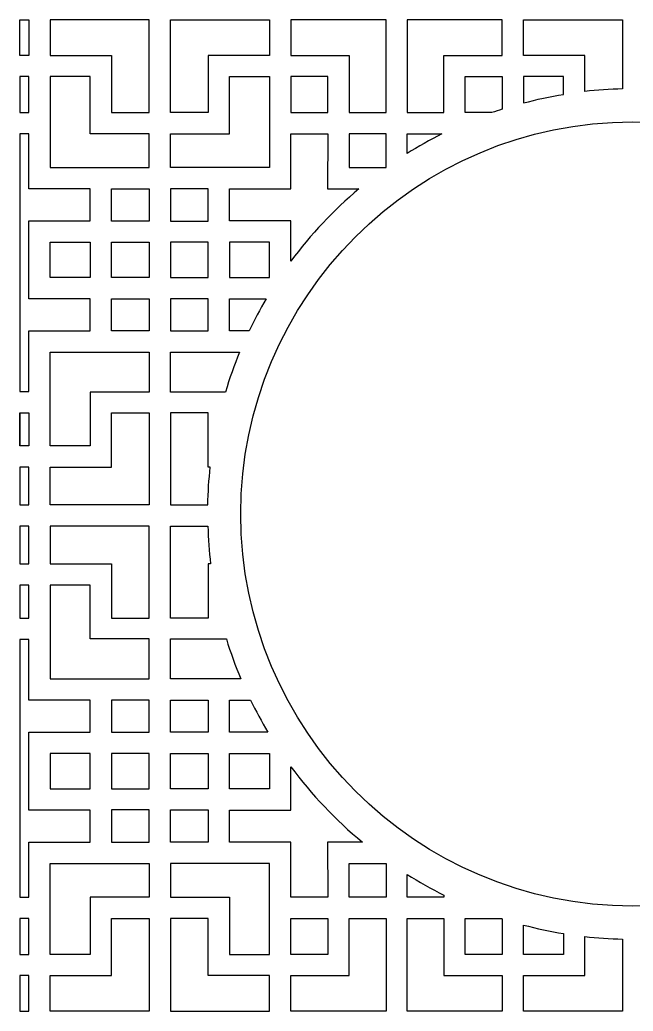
# Model space of a CAD drawing. Header units: centimetres. Extents: x -108 to 108, y -137 to 137.
# Drawn here: x -107.8 to -55.8, y -42 to 42 of the extents above; entities that cross this region are included whole.
import ezdxf

# ---------------------------------------------------------------- set-up
doc = ezdxf.new("R2010")
doc.units = ezdxf.units.CM
doc.header["$MEASUREMENT"] = 0
doc.layers.add('layer 1', color=7, linetype='Continuous')

msp = doc.modelspace()

# ---------------------------------------------------------------- linework, layer by layer
at = {"layer": 'layer 1', "color": 177}
msp.add_ellipse((-55.90237, 0.12312), major_axis=(0, 33.2), ratio=1, dxfattribs=at)
for points, knots in [([(-107.82968, 38.95266), (-107.82968, 38.95266), (-107.06362, 38.95267), (-107.06362, 38.95267), (-107.06362, 38.95267), (-107.06362, 38.95267), (-107.06362, 41.96267), (-107.06362, 41.96267), (-107.06362, 41.96267), (-107.06362, 41.96267), (-107.82968, 41.96263), (-107.82968, 41.96263), (-107.82968, 41.96263), (-107.82968, 41.96263), (-107.82968, 38.95266), (-107.82968, 38.95266)], [0, 0, 0, 0, 0.2, 0.2, 0.2, 0.2, 0.4, 0.4, 0.4, 0.4, 0.6, 0.6, 0.6, 0.6, 1, 1, 1, 1]), ([(-96.85862, 41.96267), (-96.85862, 41.96267), (-96.85862, 34.10767), (-96.85862, 34.10767), (-96.85862, 34.10767), (-96.85862, 34.10767), (-100.05862, 34.10767), (-100.05862, 34.10767), (-100.05862, 34.10767), (-100.05862, 34.10767), (-100.05612, 38.95267), (-100.05612, 38.95267), (-100.05612, 38.95267), (-100.05612, 38.95267), (-105.26112, 38.95267), (-105.26112, 38.95267), (-105.26112, 38.95267), (-105.26112, 38.95267), (-105.26112, 41.96267), (-105.26112, 41.96267), (-105.26112, 41.96267), (-105.26112, 41.96267), (-96.85862, 41.96267), (-96.85862, 41.96267)], [0, 0, 0, 0, 0.14285714, 0.14285714, 0.14285714, 0.14285714, 0.28571429, 0.28571429, 0.28571429, 0.28571429, 0.42857143, 0.42857143, 0.42857143, 0.42857143, 0.57142857, 0.57142857, 0.57142857, 0.57142857, 0.71428571, 0.71428571, 0.71428571, 0.71428571, 1, 1, 1, 1]), ([(-95.05906, 41.96267), (-95.05906, 41.96267), (-95.05906, 34.10767), (-95.05906, 34.10767), (-95.05906, 34.10767), (-95.05906, 34.10767), (-91.85906, 34.10767), (-91.85906, 34.10767), (-91.85906, 34.10767), (-91.85906, 34.10767), (-91.86156, 38.95267), (-91.86156, 38.95267), (-91.86156, 38.95267), (-91.86156, 38.95267), (-86.65656, 38.95267), (-86.65656, 38.95267), (-86.65656, 38.95267), (-86.65656, 38.95267), (-86.65656, 41.96267), (-86.65656, 41.96267), (-86.65656, 41.96267), (-86.65656, 41.96267), (-95.05906, 41.96267), (-95.05906, 41.96267)], [0, 0, 0, 0, 0.14285714, 0.14285714, 0.14285714, 0.14285714, 0.28571429, 0.28571429, 0.28571429, 0.28571429, 0.42857143, 0.42857143, 0.42857143, 0.42857143, 0.57142857, 0.57142857, 0.57142857, 0.57142857, 0.71428571, 0.71428571, 0.71428571, 0.71428571, 1, 1, 1, 1]), ([(-76.79156, 41.96267), (-76.79156, 41.96267), (-76.79156, 34.10767), (-76.79156, 34.10767), (-76.79156, 34.10767), (-76.79156, 34.10767), (-79.92407, 34.10767), (-79.92407, 34.10767), (-79.92407, 34.10767), (-79.92407, 34.10767), (-79.92156, 38.95267), (-79.92156, 38.95267), (-79.92156, 38.95267), (-79.92156, 38.95267), (-84.85406, 38.95267), (-84.85406, 38.95267), (-84.85406, 38.95267), (-84.85406, 38.95267), (-84.85406, 41.96267), (-84.85406, 41.96267), (-84.85406, 41.96267), (-84.85406, 41.96267), (-76.79156, 41.96267), (-76.79156, 41.96267)], [0, 0, 0, 0, 0.14285714, 0.14285714, 0.14285714, 0.14285714, 0.28571429, 0.28571429, 0.28571429, 0.28571429, 0.42857143, 0.42857143, 0.42857143, 0.42857143, 0.57142857, 0.57142857, 0.57142857, 0.57142857, 0.71428571, 0.71428571, 0.71428571, 0.71428571, 1, 1, 1, 1]), ([(-71.88156, 38.95267), (-71.88156, 38.95267), (-71.88156, 34.10767), (-71.88156, 34.10767), (-71.88156, 34.10767), (-71.88156, 34.10767), (-75.01156, 34.10767), (-75.01156, 34.10767), (-75.01156, 34.10767), (-75.01156, 34.10767), (-75.01156, 41.96267), (-75.01156, 41.96267), (-75.01156, 41.96267), (-75.01156, 41.96267), (-66.94906, 41.96267), (-66.94906, 41.96267), (-66.94906, 41.96267), (-66.94906, 41.96267), (-66.94906, 38.95267), (-66.94906, 38.95267), (-66.94906, 38.95267), (-66.94906, 38.95267), (-71.88156, 38.95267), (-71.88156, 38.95267)], [0, 0, 0, 0, 0.14285714, 0.14285714, 0.14285714, 0.14285714, 0.28571429, 0.28571429, 0.28571429, 0.28571429, 0.42857143, 0.42857143, 0.42857143, 0.42857143, 0.57142857, 0.57142857, 0.57142857, 0.57142857, 0.71428571, 0.71428571, 0.71428571, 0.71428571, 1, 1, 1, 1]), ([(-56.74406, 36.11345), (-56.74406, 36.11345), (-56.74406, 41.96267), (-56.74406, 41.96267), (-56.74406, 41.96267), (-56.74406, 41.96267), (-65.14656, 41.96267), (-65.14656, 41.96267), (-65.14656, 41.96267), (-65.14656, 41.96267), (-65.14656, 38.95267), (-65.14656, 38.95267), (-65.14656, 38.95267), (-65.14656, 38.95267), (-59.94157, 38.95267), (-59.94157, 38.95267), (-59.94157, 38.95267), (-59.94157, 38.95267), (-59.94316, 35.89875), (-59.94316, 35.89875), (-59.94316, 35.89875), (-58.88985, 36.01645), (-57.8228, 36.08867), (-56.74406, 36.11345)], [0, 0, 0, 0, 0.14285714, 0.14285714, 0.14285714, 0.14285714, 0.28571429, 0.28571429, 0.28571429, 0.28571429, 0.42857143, 0.42857143, 0.42857143, 0.42857143, 0.57142857, 0.57142857, 0.57142857, 0.57142857, 0.71428571, 0.71428571, 0.71428571, 0.71428571, 1, 1, 1, 1]), ([(-107.82968, 37.1526), (-107.82968, 37.1526), (-107.06362, 37.15267), (-107.06362, 37.15267), (-107.06362, 37.15267), (-107.06362, 37.15267), (-107.06362, 34.10517), (-107.06362, 34.10517), (-107.06362, 34.10517), (-107.06362, 34.10517), (-107.82968, 34.10516), (-107.82968, 34.10516), (-107.82968, 34.10516), (-107.82968, 34.10516), (-107.82968, 37.1526), (-107.82968, 37.1526)], [0, 0, 0, 0, 0.2, 0.2, 0.2, 0.2, 0.4, 0.4, 0.4, 0.4, 0.6, 0.6, 0.6, 0.6, 1, 1, 1, 1]), ([(-101.85862, 32.30517), (-101.85862, 32.30517), (-96.85862, 32.31017), (-96.85862, 32.31017), (-96.85862, 32.31017), (-96.85862, 32.31017), (-96.85862, 29.45017), (-96.85862, 29.45017), (-96.85862, 29.45017), (-96.85862, 29.45017), (-105.26112, 29.45017), (-105.26112, 29.45017), (-105.26112, 29.45017), (-105.26112, 29.45017), (-105.26112, 37.15267), (-105.26112, 37.15267), (-105.26112, 37.15267), (-105.26112, 37.15267), (-101.85862, 37.15267), (-101.85862, 37.15267), (-101.85862, 37.15267), (-101.85862, 37.15267), (-101.85862, 32.30517), (-101.85862, 32.30517)], [0, 0, 0, 0, 0.14285714, 0.14285714, 0.14285714, 0.14285714, 0.28571429, 0.28571429, 0.28571429, 0.28571429, 0.42857143, 0.42857143, 0.42857143, 0.42857143, 0.57142857, 0.57142857, 0.57142857, 0.57142857, 0.71428571, 0.71428571, 0.71428571, 0.71428571, 1, 1, 1, 1]), ([(-90.05906, 32.30517), (-90.05906, 32.30517), (-95.05906, 32.31017), (-95.05906, 32.31017), (-95.05906, 32.31017), (-95.05906, 32.31017), (-95.05906, 29.45017), (-95.05906, 29.45017), (-95.05906, 29.45017), (-95.05906, 29.45017), (-86.65656, 29.45017), (-86.65656, 29.45017), (-86.65656, 29.45017), (-86.65656, 29.45017), (-86.65656, 37.15267), (-86.65656, 37.15267), (-86.65656, 37.15267), (-86.65656, 37.15267), (-90.05906, 37.15267), (-90.05906, 37.15267), (-90.05906, 37.15267), (-90.05906, 37.15267), (-90.05906, 32.30517), (-90.05906, 32.30517)], [0, 0, 0, 0, 0.14285714, 0.14285714, 0.14285714, 0.14285714, 0.28571429, 0.28571429, 0.28571429, 0.28571429, 0.42857143, 0.42857143, 0.42857143, 0.42857143, 0.57142857, 0.57142857, 0.57142857, 0.57142857, 0.71428571, 0.71428571, 0.71428571, 0.71428571, 1, 1, 1, 1]), ([(-81.72156, 34.10517), (-81.72156, 34.10517), (-84.85406, 34.10517), (-84.85406, 34.10517), (-84.85406, 34.10517), (-84.85406, 34.10517), (-84.85406, 37.15267), (-84.85406, 37.15267), (-84.85406, 37.15267), (-84.85406, 37.15267), (-81.72156, 37.15267), (-81.72156, 37.15267), (-81.72156, 37.15267), (-81.72156, 37.15267), (-81.72156, 34.10517), (-81.72156, 34.10517)], [0, 0, 0, 0, 0.2, 0.2, 0.2, 0.2, 0.4, 0.4, 0.4, 0.4, 0.6, 0.6, 0.6, 0.6, 1, 1, 1, 1]), ([(-66.94703, 34.39649), (-66.94703, 34.39649), (-66.94906, 37.15267), (-66.94906, 37.15267), (-66.94906, 37.15267), (-66.94906, 37.15267), (-70.08156, 37.15267), (-70.08156, 37.15267), (-70.08156, 37.15267), (-70.08156, 37.15267), (-70.08156, 34.10517), (-70.08156, 34.10517), (-70.08156, 34.10517), (-70.08156, 34.10517), (-67.81329, 34.10517), (-67.81329, 34.10517), (-67.81329, 34.10517), (-67.52618, 34.20583), (-67.2374, 34.30296), (-66.94703, 34.39649)], [0, 0, 0, 0, 0.16666667, 0.16666667, 0.16666667, 0.16666667, 0.33333333, 0.33333333, 0.33333333, 0.33333333, 0.5, 0.5, 0.5, 0.5, 0.66666667, 0.66666667, 0.66666667, 0.66666667, 1, 1, 1, 1]), ([(-61.74406, 35.65114), (-62.89701, 35.46292), (-64.03157, 35.22009), (-65.14498, 34.92506), (-65.14498, 34.92506), (-65.14498, 34.92506), (-65.14656, 37.15267), (-65.14656, 37.15267), (-65.14656, 37.15267), (-65.14656, 37.15267), (-61.74406, 37.15267), (-61.74406, 37.15267), (-61.74406, 37.15267), (-61.74406, 37.15267), (-61.74406, 35.65114), (-61.74406, 35.65114)], [0, 0, 0, 0, 0.2, 0.2, 0.2, 0.2, 0.4, 0.4, 0.4, 0.4, 0.6, 0.6, 0.6, 0.6, 1, 1, 1, 1]), ([(-107.82968, 32.31012), (-107.82968, 32.31012), (-107.06362, 32.31017), (-107.06362, 32.31017), (-107.06362, 32.31017), (-107.06362, 32.31017), (-107.06362, 27.64767), (-107.06362, 27.64767), (-107.06362, 27.64767), (-107.06362, 27.64767), (-101.85862, 27.65016), (-101.85862, 27.65016), (-101.85862, 27.65016), (-101.85862, 27.65016), (-101.85862, 24.93016), (-101.85862, 24.93016), (-101.85862, 24.93016), (-101.85862, 24.93016), (-107.06362, 24.93017), (-107.06362, 24.93017), (-107.06362, 24.93017), (-107.06362, 24.93017), (-107.06362, 18.33516), (-107.06362, 18.33516), (-107.06362, 18.33516), (-107.06362, 18.33516), (-101.85862, 18.33517), (-101.85862, 18.33517), (-101.85862, 18.33517), (-101.85862, 18.33517), (-101.85862, 15.62266), (-101.85862, 15.62266), (-101.85862, 15.62266), (-101.85862, 15.62266), (-107.06362, 15.62266), (-107.06362, 15.62266), (-107.06362, 15.62266), (-107.06362, 15.62266), (-107.06362, 10.48516), (-107.06362, 10.48516), (-107.06362, 10.48516), (-107.06362, 10.48516), (-107.82968, 10.48515), (-107.82968, 10.48515), (-107.82968, 10.48515), (-107.82968, 10.48515), (-107.82968, 32.31012), (-107.82968, 32.31012)], [0, 0, 0, 0, 0.07692308, 0.07692308, 0.07692308, 0.07692308, 0.15384615, 0.15384615, 0.15384615, 0.15384615, 0.23076923, 0.23076923, 0.23076923, 0.23076923, 0.30769231, 0.30769231, 0.30769231, 0.30769231, 0.38461538, 0.38461538, 0.38461538, 0.38461538, 0.46153846, 0.46153846, 0.46153846, 0.46153846, 0.53846154, 0.53846154, 0.53846154, 0.53846154, 0.61538462, 0.61538462, 0.61538462, 0.61538462, 0.69230769, 0.69230769, 0.69230769, 0.69230769, 0.76923077, 0.76923077, 0.76923077, 0.76923077, 0.84615385, 0.84615385, 0.84615385, 0.84615385, 1, 1, 1, 1]), ([(-79.10128, 27.65016), (-79.10128, 27.65016), (-81.73903, 27.65016), (-81.73903, 27.65016), (-81.73903, 27.65016), (-81.73903, 27.65016), (-81.72656, 32.31017), (-81.72656, 32.31017), (-81.72656, 32.31017), (-81.72656, 32.31017), (-84.85406, 32.31017), (-84.85406, 32.31017), (-84.85406, 32.31017), (-84.85406, 32.31017), (-84.85406, 27.64767), (-84.85406, 27.64767), (-84.85406, 27.64767), (-84.85406, 27.64767), (-90.05906, 27.65016), (-90.05906, 27.65016), (-90.05906, 27.65016), (-90.05906, 27.65016), (-90.05906, 24.93016), (-90.05906, 24.93016), (-90.05906, 24.93016), (-90.05906, 24.93016), (-84.85406, 24.93017), (-84.85406, 24.93017), (-84.85406, 24.93017), (-84.85406, 24.93017), (-84.85408, 21.52034), (-84.85408, 21.52034), (-84.85408, 21.52034), (-83.18037, 23.78101), (-81.24818, 25.83884), (-79.10128, 27.65016)], [0, 0, 0, 0, 0.1, 0.1, 0.1, 0.1, 0.2, 0.2, 0.2, 0.2, 0.3, 0.3, 0.3, 0.3, 0.4, 0.4, 0.4, 0.4, 0.5, 0.5, 0.5, 0.5, 0.6, 0.6, 0.6, 0.6, 0.7, 0.7, 0.7, 0.7, 0.8, 0.8, 0.8, 0.8, 1, 1, 1, 1]), ([(-76.79156, 29.44767), (-76.79156, 29.44767), (-79.92406, 29.44767), (-79.92406, 29.44767), (-79.92406, 29.44767), (-79.92406, 29.44767), (-79.92406, 32.30517), (-79.92406, 32.30517), (-79.92406, 32.30517), (-79.92406, 32.30517), (-76.79156, 32.30517), (-76.79156, 32.30517), (-76.79156, 32.30517), (-76.79156, 32.30517), (-76.79156, 29.44767), (-76.79156, 29.44767)], [0, 0, 0, 0, 0.2, 0.2, 0.2, 0.2, 0.4, 0.4, 0.4, 0.4, 0.6, 0.6, 0.6, 0.6, 1, 1, 1, 1]), ([(-72.05126, 32.30521), (-72.05126, 32.30521), (-75.01156, 32.30517), (-75.01156, 32.30517), (-75.01156, 32.30517), (-75.01156, 32.30517), (-75.01159, 30.63655), (-75.01159, 30.63655), (-75.01159, 30.63655), (-74.05416, 31.23751), (-73.06644, 31.79468), (-72.05126, 32.30521)], [0, 0, 0, 0, 0.25, 0.25, 0.25, 0.25, 0.5, 0.5, 0.5, 0.5, 1, 1, 1, 1]), ([(-100.05862, 24.92767), (-100.05862, 24.92767), (-96.85862, 24.92767), (-96.85862, 24.92767), (-96.85862, 24.92767), (-96.85862, 24.92767), (-96.85862, 27.65016), (-96.85862, 27.65016), (-96.85862, 27.65016), (-96.85862, 27.65016), (-100.05862, 27.65016), (-100.05862, 27.65016), (-100.05862, 27.65016), (-100.05862, 27.65016), (-100.05862, 24.92767), (-100.05862, 24.92767)], [0, 0, 0, 0, 0.2, 0.2, 0.2, 0.2, 0.4, 0.4, 0.4, 0.4, 0.6, 0.6, 0.6, 0.6, 1, 1, 1, 1]), ([(-91.85906, 24.92767), (-91.85906, 24.92767), (-95.05906, 24.92767), (-95.05906, 24.92767), (-95.05906, 24.92767), (-95.05906, 24.92767), (-95.05906, 27.65016), (-95.05906, 27.65016), (-95.05906, 27.65016), (-95.05906, 27.65016), (-91.85906, 27.65016), (-91.85906, 27.65016), (-91.85906, 27.65016), (-91.85906, 27.65016), (-91.85906, 24.92767), (-91.85906, 24.92767)], [0, 0, 0, 0, 0.2, 0.2, 0.2, 0.2, 0.4, 0.4, 0.4, 0.4, 0.6, 0.6, 0.6, 0.6, 1, 1, 1, 1]), ([(-105.26112, 20.13517), (-105.26112, 20.13517), (-101.85362, 20.13517), (-101.85362, 20.13517), (-101.85362, 20.13517), (-101.85362, 20.13517), (-101.85362, 23.12516), (-101.85362, 23.12516), (-101.85362, 23.12516), (-101.85362, 23.12516), (-105.26112, 23.12516), (-105.26112, 23.12516), (-105.26112, 23.12516), (-105.26112, 23.12516), (-105.26112, 20.13517), (-105.26112, 20.13517)], [0, 0, 0, 0, 0.2, 0.2, 0.2, 0.2, 0.4, 0.4, 0.4, 0.4, 0.6, 0.6, 0.6, 0.6, 1, 1, 1, 1]), ([(-100.05862, 20.13517), (-100.05862, 20.13517), (-96.85862, 20.13517), (-96.85862, 20.13517), (-96.85862, 20.13517), (-96.85862, 20.13517), (-96.85862, 23.13016), (-96.85862, 23.13016), (-96.85862, 23.13016), (-96.85862, 23.13016), (-100.05862, 23.13016), (-100.05862, 23.13016), (-100.05862, 23.13016), (-100.05862, 23.13016), (-100.05862, 20.13517), (-100.05862, 20.13517)], [0, 0, 0, 0, 0.2, 0.2, 0.2, 0.2, 0.4, 0.4, 0.4, 0.4, 0.6, 0.6, 0.6, 0.6, 1, 1, 1, 1]), ([(-91.85906, 20.13517), (-91.85906, 20.13517), (-95.05906, 20.13517), (-95.05906, 20.13517), (-95.05906, 20.13517), (-95.05906, 20.13517), (-95.05906, 23.13016), (-95.05906, 23.13016), (-95.05906, 23.13016), (-95.05906, 23.13016), (-91.85906, 23.13016), (-91.85906, 23.13016), (-91.85906, 23.13016), (-91.85906, 23.13016), (-91.85906, 20.13517), (-91.85906, 20.13517)], [0, 0, 0, 0, 0.2, 0.2, 0.2, 0.2, 0.4, 0.4, 0.4, 0.4, 0.6, 0.6, 0.6, 0.6, 1, 1, 1, 1]), ([(-86.65656, 20.13517), (-86.65656, 20.13517), (-90.06406, 20.13517), (-90.06406, 20.13517), (-90.06406, 20.13517), (-90.06406, 20.13517), (-90.06406, 23.12516), (-90.06406, 23.12516), (-90.06406, 23.12516), (-90.06406, 23.12516), (-86.65656, 23.12516), (-86.65656, 23.12516), (-86.65656, 23.12516), (-86.65656, 23.12516), (-86.65656, 20.13517), (-86.65656, 20.13517)], [0, 0, 0, 0, 0.2, 0.2, 0.2, 0.2, 0.4, 0.4, 0.4, 0.4, 0.6, 0.6, 0.6, 0.6, 1, 1, 1, 1]), ([(-100.05862, 15.62017), (-100.05862, 15.62017), (-96.85862, 15.62017), (-96.85862, 15.62017), (-96.85862, 15.62017), (-96.85862, 15.62017), (-96.85862, 18.33517), (-96.85862, 18.33517), (-96.85862, 18.33517), (-96.85862, 18.33517), (-100.05862, 18.33517), (-100.05862, 18.33517), (-100.05862, 18.33517), (-100.05862, 18.33517), (-100.05862, 15.62017), (-100.05862, 15.62017)], [0, 0, 0, 0, 0.2, 0.2, 0.2, 0.2, 0.4, 0.4, 0.4, 0.4, 0.6, 0.6, 0.6, 0.6, 1, 1, 1, 1]), ([(-91.85906, 15.62017), (-91.85906, 15.62017), (-95.05906, 15.62017), (-95.05906, 15.62017), (-95.05906, 15.62017), (-95.05906, 15.62017), (-95.05906, 18.33517), (-95.05906, 18.33517), (-95.05906, 18.33517), (-95.05906, 18.33517), (-91.85906, 18.33517), (-91.85906, 18.33517), (-91.85906, 18.33517), (-91.85906, 18.33517), (-91.85906, 15.62017), (-91.85906, 15.62017)], [0, 0, 0, 0, 0.2, 0.2, 0.2, 0.2, 0.4, 0.4, 0.4, 0.4, 0.6, 0.6, 0.6, 0.6, 1, 1, 1, 1]), ([(-86.96086, 18.33521), (-86.96086, 18.33521), (-90.05906, 18.33517), (-90.05906, 18.33517), (-90.05906, 18.33517), (-90.05906, 18.33517), (-90.05906, 15.62266), (-90.05906, 15.62266), (-90.05906, 15.62266), (-90.05906, 15.62266), (-88.40283, 15.62266), (-88.40283, 15.62266), (-88.40283, 15.62266), (-87.95995, 16.54943), (-87.4786, 17.45431), (-86.96086, 18.33521)], [0, 0, 0, 0, 0.2, 0.2, 0.2, 0.2, 0.4, 0.4, 0.4, 0.4, 0.6, 0.6, 0.6, 0.6, 1, 1, 1, 1]), ([(-105.26112, 13.82016), (-105.26112, 13.82016), (-105.26112, 5.89517), (-105.26112, 5.89517), (-105.26112, 5.89517), (-105.26112, 5.89517), (-101.85709, 5.89517), (-101.85709, 5.89517), (-101.85709, 5.89517), (-101.85709, 5.89517), (-101.85862, 10.45142), (-101.85862, 10.45142), (-101.85862, 10.45142), (-101.85862, 10.45142), (-96.85862, 10.45142), (-96.85862, 10.45142), (-96.85862, 10.45142), (-96.85862, 10.45142), (-96.85862, 13.82016), (-96.85862, 13.82016), (-96.85862, 13.82016), (-96.85862, 13.82016), (-105.26112, 13.82016), (-105.26112, 13.82016)], [0, 0, 0, 0, 0.14285714, 0.14285714, 0.14285714, 0.14285714, 0.28571429, 0.28571429, 0.28571429, 0.28571429, 0.42857143, 0.42857143, 0.42857143, 0.42857143, 0.57142857, 0.57142857, 0.57142857, 0.57142857, 0.71428571, 0.71428571, 0.71428571, 0.71428571, 1, 1, 1, 1]), ([(-89.204, 13.8202), (-89.204, 13.8202), (-95.05906, 13.82016), (-95.05906, 13.82016), (-95.05906, 13.82016), (-95.05906, 13.82016), (-95.05906, 10.45142), (-95.05906, 10.45142), (-95.05906, 10.45142), (-95.05906, 10.45142), (-90.3982, 10.45141), (-90.3982, 10.45141), (-90.3982, 10.45141), (-90.05486, 11.59944), (-89.65573, 12.72341), (-89.204, 13.8202)], [0, 0, 0, 0, 0.2, 0.2, 0.2, 0.2, 0.4, 0.4, 0.4, 0.4, 0.6, 0.6, 0.6, 0.6, 1, 1, 1, 1]), ([(-107.83036, 5.89517), (-107.83036, 5.89517), (-107.06362, 5.89517), (-107.06362, 5.89517), (-107.06362, 5.89517), (-107.06362, 5.89517), (-107.06362, 8.68517), (-107.06362, 8.68517), (-107.06362, 8.68517), (-107.06362, 8.68517), (-107.83034, 8.68517), (-107.83034, 8.68517), (-107.83034, 8.68517), (-107.83034, 8.68517), (-107.83036, 5.89517), (-107.83036, 5.89517)], [0, 0, 0, 0, 0.2, 0.2, 0.2, 0.2, 0.4, 0.4, 0.4, 0.4, 0.6, 0.6, 0.6, 0.6, 1, 1, 1, 1]), ([(-107.82968, 5.89517), (-107.82968, 5.89517), (-107.82968, 8.68517), (-107.82968, 8.68517), (-107.82968, 8.68517), (-107.82968, 8.68517), (-107.82968, 5.89517), (-107.82968, 5.89517)], [0, 0, 0, 0, 0.33333333, 0.33333333, 0.33333333, 0.33333333, 1, 1, 1, 1]), ([(-96.85862, 0.89517), (-96.85862, 0.89517), (-96.85862, 8.68517), (-96.85862, 8.68517), (-96.85862, 8.68517), (-96.85862, 8.68517), (-100.05612, 8.68517), (-100.05612, 8.68517), (-100.05612, 8.68517), (-100.05612, 8.68517), (-100.05612, 4.09517), (-100.05612, 4.09517), (-100.05612, 4.09517), (-100.05612, 4.09517), (-105.26362, 4.09517), (-105.26362, 4.09517), (-105.26362, 4.09517), (-105.26362, 4.09517), (-105.26362, 0.89517), (-105.26362, 0.89517), (-105.26362, 0.89517), (-105.26362, 0.89517), (-96.85862, 0.89517), (-96.85862, 0.89517)], [0, 0, 0, 0, 0.14285714, 0.14285714, 0.14285714, 0.14285714, 0.28571429, 0.28571429, 0.28571429, 0.28571429, 0.42857143, 0.42857143, 0.42857143, 0.42857143, 0.57142857, 0.57142857, 0.57142857, 0.57142857, 0.71428571, 0.71428571, 0.71428571, 0.71428571, 1, 1, 1, 1]), ([(-91.89425, 0.89514), (-91.89425, 0.89514), (-95.05906, 0.89517), (-95.05906, 0.89517), (-95.05906, 0.89517), (-95.05906, 0.89517), (-95.05906, 8.68517), (-95.05906, 8.68517), (-95.05906, 8.68517), (-95.05906, 8.68517), (-91.86156, 8.68517), (-91.86156, 8.68517), (-91.86156, 8.68517), (-91.86156, 8.68517), (-91.86156, 4.09517), (-91.86156, 4.09517), (-91.86156, 4.09517), (-91.86156, 4.09517), (-91.68561, 4.09518), (-91.68561, 4.09518), (-91.68561, 4.09518), (-91.80131, 3.0415), (-91.87154, 1.97415), (-91.89425, 0.89514)], [0, 0, 0, 0, 0.14285714, 0.14285714, 0.14285714, 0.14285714, 0.28571429, 0.28571429, 0.28571429, 0.28571429, 0.42857143, 0.42857143, 0.42857143, 0.42857143, 0.57142857, 0.57142857, 0.57142857, 0.57142857, 0.71428571, 0.71428571, 0.71428571, 0.71428571, 1, 1, 1, 1]), ([(-107.82968, 4.09522), (-107.82968, 4.09522), (-107.06362, 4.09517), (-107.06362, 4.09517), (-107.06362, 4.09517), (-107.06362, 4.09517), (-107.06362, 0.89517), (-107.06362, 0.89517), (-107.06362, 0.89517), (-107.06362, 0.89517), (-107.82968, 0.89517), (-107.82968, 0.89517), (-107.82968, 0.89517), (-107.82968, 0.89517), (-107.82968, 4.09522), (-107.82968, 4.09522)], [0, 0, 0, 0, 0.2, 0.2, 0.2, 0.2, 0.4, 0.4, 0.4, 0.4, 0.6, 0.6, 0.6, 0.6, 1, 1, 1, 1]), ([(-107.82968, -0.9036), (-107.82968, -0.9036), (-107.06362, -0.90363), (-107.06362, -0.90363), (-107.06362, -0.90363), (-107.06362, -0.90363), (-107.06362, -4.10363), (-107.06362, -4.10363), (-107.06362, -4.10363), (-107.06362, -4.10363), (-107.82968, -4.10363), (-107.82968, -4.10363), (-107.82968, -4.10363), (-107.82968, -4.10363), (-107.82968, -0.9036), (-107.82968, -0.9036)], [0, 0, 0, 0, 0.2, 0.2, 0.2, 0.2, 0.4, 0.4, 0.4, 0.4, 0.6, 0.6, 0.6, 0.6, 1, 1, 1, 1]), ([(-96.85862, -0.90363), (-96.85862, -0.90363), (-96.85862, -8.69363), (-96.85862, -8.69363), (-96.85862, -8.69363), (-96.85862, -8.69363), (-100.05612, -8.69363), (-100.05612, -8.69363), (-100.05612, -8.69363), (-100.05612, -8.69363), (-100.05612, -4.10363), (-100.05612, -4.10363), (-100.05612, -4.10363), (-100.05612, -4.10363), (-105.26362, -4.10363), (-105.26362, -4.10363), (-105.26362, -4.10363), (-105.26362, -4.10363), (-105.26362, -0.90363), (-105.26362, -0.90363), (-105.26362, -0.90363), (-105.26362, -0.90363), (-96.85862, -0.90363), (-96.85862, -0.90363)], [0, 0, 0, 0, 0.14285714, 0.14285714, 0.14285714, 0.14285714, 0.28571429, 0.28571429, 0.28571429, 0.28571429, 0.42857143, 0.42857143, 0.42857143, 0.42857143, 0.57142857, 0.57142857, 0.57142857, 0.57142857, 0.71428571, 0.71428571, 0.71428571, 0.71428571, 1, 1, 1, 1]), ([(-91.88799, -0.90364), (-91.88799, -0.90364), (-95.05906, -0.90363), (-95.05906, -0.90363), (-95.05906, -0.90363), (-95.05906, -0.90363), (-95.05906, -8.69363), (-95.05906, -8.69363), (-95.05906, -8.69363), (-95.05906, -8.69363), (-91.86156, -8.69363), (-91.86156, -8.69363), (-91.86156, -8.69363), (-91.86156, -8.69363), (-91.86156, -4.10363), (-91.86156, -4.10363), (-91.86156, -4.10363), (-91.86156, -4.10363), (-91.65673, -4.10365), (-91.65673, -4.10365), (-91.65673, -4.10365), (-91.77999, -3.05019), (-91.85774, -1.98283), (-91.88799, -0.90364)], [0, 0, 0, 0, 0.14285714, 0.14285714, 0.14285714, 0.14285714, 0.28571429, 0.28571429, 0.28571429, 0.28571429, 0.42857143, 0.42857143, 0.42857143, 0.42857143, 0.57142857, 0.57142857, 0.57142857, 0.57142857, 0.71428571, 0.71428571, 0.71428571, 0.71428571, 1, 1, 1, 1]), ([(-107.82968, -5.90368), (-107.82968, -5.90368), (-107.06362, -5.90363), (-107.06362, -5.90363), (-107.06362, -5.90363), (-107.06362, -5.90363), (-107.06362, -8.69363), (-107.06362, -8.69363), (-107.06362, -8.69363), (-107.06362, -8.69363), (-107.82968, -8.69363), (-107.82968, -8.69363), (-107.82968, -8.69363), (-107.82968, -8.69363), (-107.82968, -5.90368), (-107.82968, -5.90368)], [0, 0, 0, 0, 0.2, 0.2, 0.2, 0.2, 0.4, 0.4, 0.4, 0.4, 0.6, 0.6, 0.6, 0.6, 1, 1, 1, 1]), ([(-105.26112, -13.82862), (-105.26112, -13.82862), (-105.26112, -5.90363), (-105.26112, -5.90363), (-105.26112, -5.90363), (-105.26112, -5.90363), (-101.85709, -5.90363), (-101.85709, -5.90363), (-101.85709, -5.90363), (-101.85709, -5.90363), (-101.85862, -10.45988), (-101.85862, -10.45988), (-101.85862, -10.45988), (-101.85862, -10.45988), (-96.85862, -10.45988), (-96.85862, -10.45988), (-96.85862, -10.45988), (-96.85862, -10.45988), (-96.85862, -13.82862), (-96.85862, -13.82862), (-96.85862, -13.82862), (-96.85862, -13.82862), (-105.26112, -13.82862), (-105.26112, -13.82862)], [0, 0, 0, 0, 0.14285714, 0.14285714, 0.14285714, 0.14285714, 0.28571429, 0.28571429, 0.28571429, 0.28571429, 0.42857143, 0.42857143, 0.42857143, 0.42857143, 0.57142857, 0.57142857, 0.57142857, 0.57142857, 0.71428571, 0.71428571, 0.71428571, 0.71428571, 1, 1, 1, 1]), ([(-107.82968, -10.49362), (-107.82968, -10.49362), (-107.06362, -10.49362), (-107.06362, -10.49362), (-107.06362, -10.49362), (-107.06362, -10.49362), (-107.06362, -15.63112), (-107.06362, -15.63112), (-107.06362, -15.63112), (-107.06362, -15.63112), (-101.85862, -15.63112), (-101.85862, -15.63112), (-101.85862, -15.63112), (-101.85862, -15.63112), (-101.85862, -18.34363), (-101.85862, -18.34363), (-101.85862, -18.34363), (-101.85862, -18.34363), (-107.06362, -18.34362), (-107.06362, -18.34362), (-107.06362, -18.34362), (-107.06362, -18.34362), (-107.06362, -24.93863), (-107.06362, -24.93863), (-107.06362, -24.93863), (-107.06362, -24.93863), (-101.85862, -24.93862), (-101.85862, -24.93862), (-101.85862, -24.93862), (-101.85862, -24.93862), (-101.85862, -27.65862), (-101.85862, -27.65862), (-101.85862, -27.65862), (-101.85862, -27.65862), (-107.06362, -27.65613), (-107.06362, -27.65613), (-107.06362, -27.65613), (-107.06362, -27.65613), (-107.06362, -32.31863), (-107.06362, -32.31863), (-107.06362, -32.31863), (-107.06362, -32.31863), (-107.82968, -32.31863), (-107.82968, -32.31863), (-107.82968, -32.31863), (-107.82968, -32.31863), (-107.82968, -10.49362), (-107.82968, -10.49362)], [0, 0, 0, 0, 0.07692308, 0.07692308, 0.07692308, 0.07692308, 0.15384615, 0.15384615, 0.15384615, 0.15384615, 0.23076923, 0.23076923, 0.23076923, 0.23076923, 0.30769231, 0.30769231, 0.30769231, 0.30769231, 0.38461538, 0.38461538, 0.38461538, 0.38461538, 0.46153846, 0.46153846, 0.46153846, 0.46153846, 0.53846154, 0.53846154, 0.53846154, 0.53846154, 0.61538462, 0.61538462, 0.61538462, 0.61538462, 0.69230769, 0.69230769, 0.69230769, 0.69230769, 0.76923077, 0.76923077, 0.76923077, 0.76923077, 0.84615385, 0.84615385, 0.84615385, 0.84615385, 1, 1, 1, 1]), ([(-90.321, -10.45989), (-90.321, -10.45989), (-95.05906, -10.45988), (-95.05906, -10.45988), (-95.05906, -10.45988), (-95.05906, -10.45988), (-95.05906, -13.82862), (-95.05906, -13.82862), (-95.05906, -13.82862), (-95.05906, -13.82862), (-89.09799, -13.82862), (-89.09799, -13.82862), (-89.09799, -13.82862), (-89.55946, -12.73226), (-89.9682, -11.60829), (-90.321, -10.45989)], [0, 0, 0, 0, 0.2, 0.2, 0.2, 0.2, 0.4, 0.4, 0.4, 0.4, 0.6, 0.6, 0.6, 0.6, 1, 1, 1, 1]), ([(-100.05862, -15.62863), (-100.05862, -15.62863), (-96.85862, -15.62863), (-96.85862, -15.62863), (-96.85862, -15.62863), (-96.85862, -15.62863), (-96.85862, -18.34363), (-96.85862, -18.34363), (-96.85862, -18.34363), (-96.85862, -18.34363), (-100.05862, -18.34363), (-100.05862, -18.34363), (-100.05862, -18.34363), (-100.05862, -18.34363), (-100.05862, -15.62863), (-100.05862, -15.62863)], [0, 0, 0, 0, 0.2, 0.2, 0.2, 0.2, 0.4, 0.4, 0.4, 0.4, 0.6, 0.6, 0.6, 0.6, 1, 1, 1, 1]), ([(-91.85906, -15.62863), (-91.85906, -15.62863), (-95.05906, -15.62863), (-95.05906, -15.62863), (-95.05906, -15.62863), (-95.05906, -15.62863), (-95.05906, -18.34363), (-95.05906, -18.34363), (-95.05906, -18.34363), (-95.05906, -18.34363), (-91.85906, -18.34363), (-91.85906, -18.34363), (-91.85906, -18.34363), (-91.85906, -18.34363), (-91.85906, -15.62863), (-91.85906, -15.62863)], [0, 0, 0, 0, 0.2, 0.2, 0.2, 0.2, 0.4, 0.4, 0.4, 0.4, 0.6, 0.6, 0.6, 0.6, 1, 1, 1, 1]), ([(-88.27993, -15.63114), (-88.27993, -15.63114), (-90.05906, -15.63112), (-90.05906, -15.63112), (-90.05906, -15.63112), (-90.05906, -15.63112), (-90.05906, -18.34363), (-90.05906, -18.34363), (-90.05906, -18.34363), (-90.05906, -18.34363), (-86.80981, -18.34364), (-86.80981, -18.34364), (-86.80981, -18.34364), (-87.3371, -17.46318), (-87.82785, -16.5583), (-88.27993, -15.63114)], [0, 0, 0, 0, 0.2, 0.2, 0.2, 0.2, 0.4, 0.4, 0.4, 0.4, 0.6, 0.6, 0.6, 0.6, 1, 1, 1, 1]), ([(-105.26112, -20.14363), (-105.26112, -20.14363), (-101.85362, -20.14363), (-101.85362, -20.14363), (-101.85362, -20.14363), (-101.85362, -20.14363), (-101.85362, -23.13362), (-101.85362, -23.13362), (-101.85362, -23.13362), (-101.85362, -23.13362), (-105.26112, -23.13362), (-105.26112, -23.13362), (-105.26112, -23.13362), (-105.26112, -23.13362), (-105.26112, -20.14363), (-105.26112, -20.14363)], [0, 0, 0, 0, 0.2, 0.2, 0.2, 0.2, 0.4, 0.4, 0.4, 0.4, 0.6, 0.6, 0.6, 0.6, 1, 1, 1, 1]), ([(-100.05862, -20.14363), (-100.05862, -20.14363), (-96.85862, -20.14363), (-96.85862, -20.14363), (-96.85862, -20.14363), (-96.85862, -20.14363), (-96.85862, -23.13862), (-96.85862, -23.13862), (-96.85862, -23.13862), (-96.85862, -23.13862), (-100.05862, -23.13862), (-100.05862, -23.13862), (-100.05862, -23.13862), (-100.05862, -23.13862), (-100.05862, -20.14363), (-100.05862, -20.14363)], [0, 0, 0, 0, 0.2, 0.2, 0.2, 0.2, 0.4, 0.4, 0.4, 0.4, 0.6, 0.6, 0.6, 0.6, 1, 1, 1, 1]), ([(-91.85906, -20.14363), (-91.85906, -20.14363), (-95.05906, -20.14363), (-95.05906, -20.14363), (-95.05906, -20.14363), (-95.05906, -20.14363), (-95.05906, -23.13862), (-95.05906, -23.13862), (-95.05906, -23.13862), (-95.05906, -23.13862), (-91.85906, -23.13862), (-91.85906, -23.13862), (-91.85906, -23.13862), (-91.85906, -23.13862), (-91.85906, -20.14363), (-91.85906, -20.14363)], [0, 0, 0, 0, 0.2, 0.2, 0.2, 0.2, 0.4, 0.4, 0.4, 0.4, 0.6, 0.6, 0.6, 0.6, 1, 1, 1, 1]), ([(-86.65656, -20.14363), (-86.65656, -20.14363), (-90.06406, -20.14363), (-90.06406, -20.14363), (-90.06406, -20.14363), (-90.06406, -20.14363), (-90.06406, -23.13362), (-90.06406, -23.13362), (-90.06406, -23.13362), (-90.06406, -23.13362), (-86.65656, -23.13362), (-86.65656, -23.13362), (-86.65656, -23.13362), (-86.65656, -23.13362), (-86.65656, -20.14363), (-86.65656, -20.14363)], [0, 0, 0, 0, 0.2, 0.2, 0.2, 0.2, 0.4, 0.4, 0.4, 0.4, 0.6, 0.6, 0.6, 0.6, 1, 1, 1, 1]), ([(-84.85409, -21.27417), (-84.85409, -21.27417), (-84.85406, -24.93863), (-84.85406, -24.93863), (-84.85406, -24.93863), (-84.85406, -24.93863), (-90.05906, -24.93862), (-90.05906, -24.93862), (-90.05906, -24.93862), (-90.05906, -24.93862), (-90.05906, -27.65862), (-90.05906, -27.65862), (-90.05906, -27.65862), (-90.05906, -27.65862), (-84.85406, -27.65613), (-84.85406, -27.65613), (-84.85406, -27.65613), (-84.85406, -27.65613), (-84.85406, -32.31863), (-84.85406, -32.31863), (-84.85406, -32.31863), (-84.85406, -32.31863), (-81.72656, -32.31863), (-81.72656, -32.31863), (-81.72656, -32.31863), (-81.72656, -32.31863), (-81.73903, -27.65862), (-81.73903, -27.65862), (-81.73903, -27.65862), (-81.73903, -27.65862), (-78.79611, -27.65861), (-78.79611, -27.65861), (-78.79611, -27.65861), (-81.06537, -25.78634), (-83.10143, -23.64144), (-84.85409, -21.27417)], [0, 0, 0, 0, 0.1, 0.1, 0.1, 0.1, 0.2, 0.2, 0.2, 0.2, 0.3, 0.3, 0.3, 0.3, 0.4, 0.4, 0.4, 0.4, 0.5, 0.5, 0.5, 0.5, 0.6, 0.6, 0.6, 0.6, 0.7, 0.7, 0.7, 0.7, 0.8, 0.8, 0.8, 0.8, 1, 1, 1, 1]), ([(-100.05862, -24.93613), (-100.05862, -24.93613), (-96.85862, -24.93613), (-96.85862, -24.93613), (-96.85862, -24.93613), (-96.85862, -24.93613), (-96.85862, -27.65862), (-96.85862, -27.65862), (-96.85862, -27.65862), (-96.85862, -27.65862), (-100.05862, -27.65862), (-100.05862, -27.65862), (-100.05862, -27.65862), (-100.05862, -27.65862), (-100.05862, -24.93613), (-100.05862, -24.93613)], [0, 0, 0, 0, 0.2, 0.2, 0.2, 0.2, 0.4, 0.4, 0.4, 0.4, 0.6, 0.6, 0.6, 0.6, 1, 1, 1, 1]), ([(-91.85906, -24.93613), (-91.85906, -24.93613), (-95.05906, -24.93613), (-95.05906, -24.93613), (-95.05906, -24.93613), (-95.05906, -24.93613), (-95.05906, -27.65862), (-95.05906, -27.65862), (-95.05906, -27.65862), (-95.05906, -27.65862), (-91.85906, -27.65862), (-91.85906, -27.65862), (-91.85906, -27.65862), (-91.85906, -27.65862), (-91.85906, -24.93613), (-91.85906, -24.93613)], [0, 0, 0, 0, 0.2, 0.2, 0.2, 0.2, 0.4, 0.4, 0.4, 0.4, 0.6, 0.6, 0.6, 0.6, 1, 1, 1, 1]), ([(-101.85862, -32.31363), (-101.85862, -32.31363), (-96.85862, -32.31863), (-96.85862, -32.31863), (-96.85862, -32.31863), (-96.85862, -32.31863), (-96.85862, -29.45863), (-96.85862, -29.45863), (-96.85862, -29.45863), (-96.85862, -29.45863), (-105.26112, -29.45863), (-105.26112, -29.45863), (-105.26112, -29.45863), (-105.26112, -29.45863), (-105.26112, -37.16113), (-105.26112, -37.16113), (-105.26112, -37.16113), (-105.26112, -37.16113), (-101.85862, -37.16113), (-101.85862, -37.16113), (-101.85862, -37.16113), (-101.85862, -37.16113), (-101.85862, -32.31363), (-101.85862, -32.31363)], [0, 0, 0, 0, 0.14285714, 0.14285714, 0.14285714, 0.14285714, 0.28571429, 0.28571429, 0.28571429, 0.28571429, 0.42857143, 0.42857143, 0.42857143, 0.42857143, 0.57142857, 0.57142857, 0.57142857, 0.57142857, 0.71428571, 0.71428571, 0.71428571, 0.71428571, 1, 1, 1, 1]), ([(-90.05906, -32.31363), (-90.05906, -32.31363), (-95.05906, -32.31863), (-95.05906, -32.31863), (-95.05906, -32.31863), (-95.05906, -32.31863), (-95.05906, -29.45863), (-95.05906, -29.45863), (-95.05906, -29.45863), (-95.05906, -29.45863), (-86.65656, -29.45863), (-86.65656, -29.45863), (-86.65656, -29.45863), (-86.65656, -29.45863), (-86.65656, -37.16113), (-86.65656, -37.16113), (-86.65656, -37.16113), (-86.65656, -37.16113), (-90.05906, -37.16113), (-90.05906, -37.16113), (-90.05906, -37.16113), (-90.05906, -37.16113), (-90.05906, -32.31363), (-90.05906, -32.31363)], [0, 0, 0, 0, 0.14285714, 0.14285714, 0.14285714, 0.14285714, 0.28571429, 0.28571429, 0.28571429, 0.28571429, 0.42857143, 0.42857143, 0.42857143, 0.42857143, 0.57142857, 0.57142857, 0.57142857, 0.57142857, 0.71428571, 0.71428571, 0.71428571, 0.71428571, 1, 1, 1, 1]), ([(-76.79156, -29.45613), (-76.79156, -29.45613), (-79.92406, -29.45613), (-79.92406, -29.45613), (-79.92406, -29.45613), (-79.92406, -29.45613), (-79.92406, -32.31363), (-79.92406, -32.31363), (-79.92406, -32.31363), (-79.92406, -32.31363), (-76.79156, -32.31363), (-76.79156, -32.31363), (-76.79156, -32.31363), (-76.79156, -32.31363), (-76.79156, -29.45613), (-76.79156, -29.45613)], [0, 0, 0, 0, 0.2, 0.2, 0.2, 0.2, 0.4, 0.4, 0.4, 0.4, 0.6, 0.6, 0.6, 0.6, 1, 1, 1, 1]), ([(-75.01164, -30.39038), (-75.01164, -30.39038), (-75.01156, -32.31363), (-75.01156, -32.31363), (-75.01156, -32.31363), (-75.01156, -32.31363), (-71.88156, -32.31363), (-71.88156, -32.31363), (-71.88156, -32.31363), (-71.88156, -32.31363), (-71.8816, -32.1438), (-71.8816, -32.1438), (-71.8816, -32.1438), (-72.95648, -31.61036), (-74.00094, -31.02478), (-75.01164, -30.39038)], [0, 0, 0, 0, 0.2, 0.2, 0.2, 0.2, 0.4, 0.4, 0.4, 0.4, 0.6, 0.6, 0.6, 0.6, 1, 1, 1, 1]), ([(-107.82968, -34.1136), (-107.82968, -34.1136), (-107.06362, -34.11363), (-107.06362, -34.11363), (-107.06362, -34.11363), (-107.06362, -34.11363), (-107.06362, -37.16113), (-107.06362, -37.16113), (-107.06362, -37.16113), (-107.06362, -37.16113), (-107.82968, -37.16113), (-107.82968, -37.16113), (-107.82968, -37.16113), (-107.82968, -37.16113), (-107.82968, -34.1136), (-107.82968, -34.1136)], [0, 0, 0, 0, 0.2, 0.2, 0.2, 0.2, 0.4, 0.4, 0.4, 0.4, 0.6, 0.6, 0.6, 0.6, 1, 1, 1, 1]), ([(-96.85862, -41.97113), (-96.85862, -41.97113), (-96.85862, -34.11613), (-96.85862, -34.11613), (-96.85862, -34.11613), (-96.85862, -34.11613), (-100.05862, -34.11613), (-100.05862, -34.11613), (-100.05862, -34.11613), (-100.05862, -34.11613), (-100.05612, -38.96113), (-100.05612, -38.96113), (-100.05612, -38.96113), (-100.05612, -38.96113), (-105.26112, -38.96113), (-105.26112, -38.96113), (-105.26112, -38.96113), (-105.26112, -38.96113), (-105.26112, -41.97113), (-105.26112, -41.97113), (-105.26112, -41.97113), (-105.26112, -41.97113), (-96.85862, -41.97113), (-96.85862, -41.97113)], [0, 0, 0, 0, 0.14285714, 0.14285714, 0.14285714, 0.14285714, 0.28571429, 0.28571429, 0.28571429, 0.28571429, 0.42857143, 0.42857143, 0.42857143, 0.42857143, 0.57142857, 0.57142857, 0.57142857, 0.57142857, 0.71428571, 0.71428571, 0.71428571, 0.71428571, 1, 1, 1, 1]), ([(-95.05906, -41.97113), (-95.05906, -41.97113), (-95.05906, -34.11613), (-95.05906, -34.11613), (-95.05906, -34.11613), (-95.05906, -34.11613), (-91.85906, -34.11613), (-91.85906, -34.11613), (-91.85906, -34.11613), (-91.85906, -34.11613), (-91.86156, -38.96113), (-91.86156, -38.96113), (-91.86156, -38.96113), (-91.86156, -38.96113), (-86.65656, -38.96113), (-86.65656, -38.96113), (-86.65656, -38.96113), (-86.65656, -38.96113), (-86.65656, -41.97113), (-86.65656, -41.97113), (-86.65656, -41.97113), (-86.65656, -41.97113), (-95.05906, -41.97113), (-95.05906, -41.97113)], [0, 0, 0, 0, 0.14285714, 0.14285714, 0.14285714, 0.14285714, 0.28571429, 0.28571429, 0.28571429, 0.28571429, 0.42857143, 0.42857143, 0.42857143, 0.42857143, 0.57142857, 0.57142857, 0.57142857, 0.57142857, 0.71428571, 0.71428571, 0.71428571, 0.71428571, 1, 1, 1, 1]), ([(-81.72156, -34.11363), (-81.72156, -34.11363), (-84.85406, -34.11363), (-84.85406, -34.11363), (-84.85406, -34.11363), (-84.85406, -34.11363), (-84.85406, -37.16113), (-84.85406, -37.16113), (-84.85406, -37.16113), (-84.85406, -37.16113), (-81.72156, -37.16113), (-81.72156, -37.16113), (-81.72156, -37.16113), (-81.72156, -37.16113), (-81.72156, -34.11363), (-81.72156, -34.11363)], [0, 0, 0, 0, 0.2, 0.2, 0.2, 0.2, 0.4, 0.4, 0.4, 0.4, 0.6, 0.6, 0.6, 0.6, 1, 1, 1, 1]), ([(-76.79156, -41.97113), (-76.79156, -41.97113), (-76.79156, -34.11613), (-76.79156, -34.11613), (-76.79156, -34.11613), (-76.79156, -34.11613), (-79.92407, -34.11613), (-79.92407, -34.11613), (-79.92407, -34.11613), (-79.92407, -34.11613), (-79.92156, -38.96113), (-79.92156, -38.96113), (-79.92156, -38.96113), (-79.92156, -38.96113), (-84.85406, -38.96113), (-84.85406, -38.96113), (-84.85406, -38.96113), (-84.85406, -38.96113), (-84.85406, -41.97113), (-84.85406, -41.97113), (-84.85406, -41.97113), (-84.85406, -41.97113), (-76.79156, -41.97113), (-76.79156, -41.97113)], [0, 0, 0, 0, 0.14285714, 0.14285714, 0.14285714, 0.14285714, 0.28571429, 0.28571429, 0.28571429, 0.28571429, 0.42857143, 0.42857143, 0.42857143, 0.42857143, 0.57142857, 0.57142857, 0.57142857, 0.57142857, 0.71428571, 0.71428571, 0.71428571, 0.71428571, 1, 1, 1, 1]), ([(-71.88156, -38.96113), (-71.88156, -38.96113), (-71.88156, -34.11613), (-71.88156, -34.11613), (-71.88156, -34.11613), (-71.88156, -34.11613), (-75.01156, -34.11613), (-75.01156, -34.11613), (-75.01156, -34.11613), (-75.01156, -34.11613), (-75.01156, -41.97113), (-75.01156, -41.97113), (-75.01156, -41.97113), (-75.01156, -41.97113), (-66.94906, -41.97113), (-66.94906, -41.97113), (-66.94906, -41.97113), (-66.94906, -41.97113), (-66.94906, -38.96113), (-66.94906, -38.96113), (-66.94906, -38.96113), (-66.94906, -38.96113), (-71.88156, -38.96113), (-71.88156, -38.96113)], [0, 0, 0, 0, 0.14285714, 0.14285714, 0.14285714, 0.14285714, 0.28571429, 0.28571429, 0.28571429, 0.28571429, 0.42857143, 0.42857143, 0.42857143, 0.42857143, 0.57142857, 0.57142857, 0.57142857, 0.57142857, 0.71428571, 0.71428571, 0.71428571, 0.71428571, 1, 1, 1, 1]), ([(-66.94906, -34.14963), (-66.98612, -34.13769), (-67.02319, -34.12568), (-67.06019, -34.11363), (-67.06019, -34.11363), (-67.06019, -34.11363), (-70.08156, -34.11363), (-70.08156, -34.11363), (-70.08156, -34.11363), (-70.08156, -34.11363), (-70.08156, -37.16113), (-70.08156, -37.16113), (-70.08156, -37.16113), (-70.08156, -37.16113), (-66.94906, -37.16113), (-66.94906, -37.16113), (-66.94906, -37.16113), (-66.94906, -37.16113), (-66.94906, -34.14963), (-66.94906, -34.14963)], [0, 0, 0, 0, 0.16666667, 0.16666667, 0.16666667, 0.16666667, 0.33333333, 0.33333333, 0.33333333, 0.33333333, 0.5, 0.5, 0.5, 0.5, 0.66666667, 0.66666667, 0.66666667, 0.66666667, 1, 1, 1, 1]), ([(-65.14482, -34.67891), (-65.14482, -34.67891), (-65.14656, -37.16113), (-65.14656, -37.16113), (-65.14656, -37.16113), (-65.14656, -37.16113), (-61.74406, -37.16113), (-61.74406, -37.16113), (-61.74406, -37.16113), (-61.74406, -37.16113), (-61.74403, -35.40512), (-61.74403, -35.40512), (-61.74403, -35.40512), (-62.89693, -35.21692), (-64.03146, -34.97392), (-65.14482, -34.67891)], [0, 0, 0, 0, 0.2, 0.2, 0.2, 0.2, 0.4, 0.4, 0.4, 0.4, 0.6, 0.6, 0.6, 0.6, 1, 1, 1, 1]), ([(-59.94325, -35.65252), (-59.94325, -35.65252), (-59.94157, -38.96113), (-59.94157, -38.96113), (-59.94157, -38.96113), (-59.94157, -38.96113), (-65.14656, -38.96113), (-65.14656, -38.96113), (-65.14656, -38.96113), (-65.14656, -38.96113), (-65.14656, -41.97113), (-65.14656, -41.97113), (-65.14656, -41.97113), (-65.14656, -41.97113), (-56.74406, -41.97113), (-56.74406, -41.97113), (-56.74406, -41.97113), (-56.74406, -41.97113), (-56.74404, -35.86724), (-56.74404, -35.86724), (-56.74404, -35.86724), (-57.82282, -35.84249), (-58.88992, -35.77024), (-59.94325, -35.65252)], [0, 0, 0, 0, 0.14285714, 0.14285714, 0.14285714, 0.14285714, 0.28571429, 0.28571429, 0.28571429, 0.28571429, 0.42857143, 0.42857143, 0.42857143, 0.42857143, 0.57142857, 0.57142857, 0.57142857, 0.57142857, 0.71428571, 0.71428571, 0.71428571, 0.71428571, 1, 1, 1, 1]), ([(-107.82968, -38.96113), (-107.82968, -38.96113), (-107.06362, -38.96113), (-107.06362, -38.96113), (-107.06362, -38.96113), (-107.06362, -38.96113), (-107.06362, -41.97113), (-107.06362, -41.97113), (-107.06362, -41.97113), (-107.06362, -41.97113), (-107.82968, -41.97113), (-107.82968, -41.97113), (-107.82968, -41.97113), (-107.82968, -41.97113), (-107.82968, -38.96113), (-107.82968, -38.96113)], [0, 0, 0, 0, 0.2, 0.2, 0.2, 0.2, 0.4, 0.4, 0.4, 0.4, 0.6, 0.6, 0.6, 0.6, 1, 1, 1, 1])]:
    msp.add_open_spline(points, degree=3, knots=knots, dxfattribs=at)

doc.saveas('drawing.dxf')
